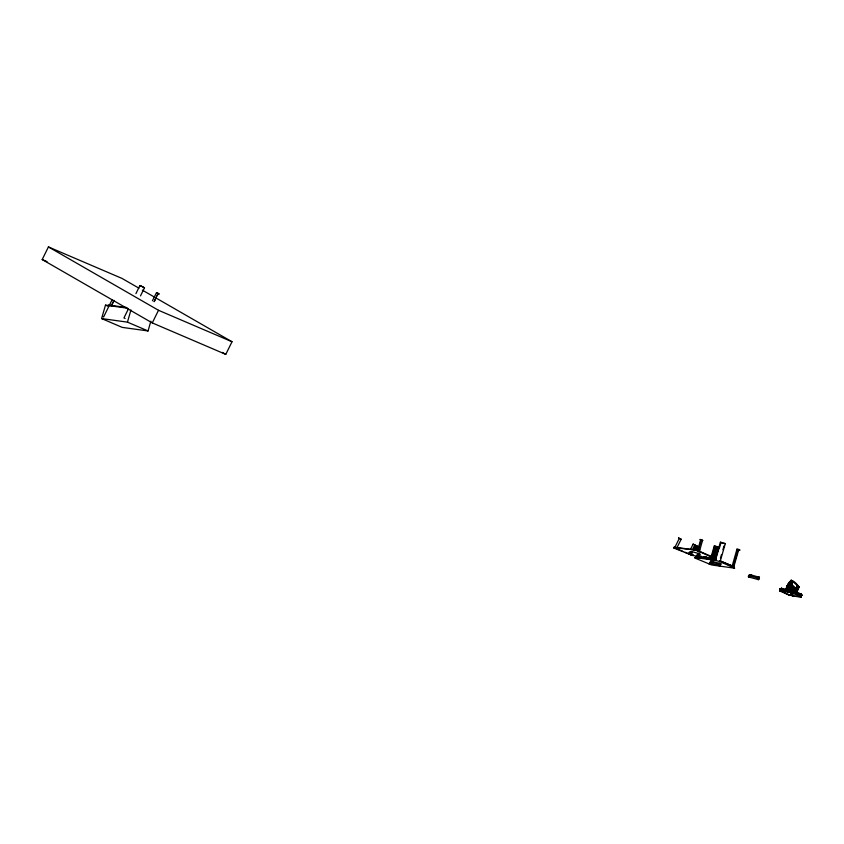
<?xml version="1.0" encoding="UTF-8"?>
<svg xmlns="http://www.w3.org/2000/svg" width="844" height="844" viewBox="0 0 844 844"><rect width="100%" height="100%" fill="white"/><g stroke="black" fill="none" stroke-linecap="round" stroke-linejoin="round"><path stroke-width="1.27" d="M798.055 588.69L796.683 591.338L798.245 587.857L797.137 590.589L787.769 587.034L786.028 589.513L787.853 584.713L790.364 581.527L789.435 582.233L789.34 584.544C791.45 578.52 786.323 586.506 786.186 589.65L787.241 586.116L789.699 581.854L791.472 580.387L799.057 587.076L798.603 586.496L799.099 587.435L796.24 592.435M790.353 595.463L780.721 591.169L788.718 594.925L792.716 595.674L790.944 595.273M780.742 591.538C776.976 588.405 791.651 595.474 791.028 589.872L790.364 592.372L801.399 596.697L801.156 594.134L801.8 595.294L801.125 594.102L801.747 595.199L790.955 590.652L780.194 589.059L781.755 588.458L792.505 590.336L800.829 593.902L801.716 595.157L800.893 597.077L792.643 595.991L801.378 596.719M781.755 588.458L780.637 589.038L781.66 588.447L780.637 589.038L779.951 591.116C776.206 588.69 805.83 594.714 800.513 596.761M690.941 551.849C690.213 553.485 690.635 550.889 691.721 552.081C692.956 555.363 691.436 549.518 689.042 552.598M712.937 562.125C714.013 563.075 709.519 561.408 712.589 561.977M791.134 580.345L791.746 580.493L790.997 580.356L789.404 584.069L789.931 581.569L788.697 585.166L796.409 590.23L797.147 590.557L797.348 589.808M791.851 584.47L790.005 582.845L796.451 588.785L798.002 589.355L796.63 591.56L796.704 590.357L787.42 587.224L789.034 584.417M792.79 593.195L793.043 590.547L792.653 593.142L792.79 590.441L792.347 593.015L792.801 591.254L792.505 590.336L792.02 592.899L792.199 590.23L791.493 592.72L791.872 590.125L790.744 592.477L791.377 589.967L791.345 590.768M788.802 583.763L786.028 589.513C787.969 580.946 788.655 588.31 795.438 589.798C798.086 591.834 796.557 592.783 797.474 592.551L795.154 590.768L787.357 588.658L785.764 589.239L786.914 588.627M789.362 584.006C789.931 578.414 786.787 588.416 790.406 581.927M791.144 590.705L791.197 589.914L790.754 592.087M786.502 588.089L786.281 588.616L788.549 584.85L786.091 589.587L786.629 587.814L786.249 589.682L787.051 589.017M788.686 584.786L788.94 584.206L788.781 584.892M798.171 587.002C799.12 587.74 795.639 584.28 797.654 587.245M718.349 565.322L719.457 565.586L718.508 564.794M788.992 584.354L789.499 582.128M792.178 594.345L791.334 594.134L792.78 594.387L791.102 594.081L791.841 594.303M786.787 587.097L787.8 587.297C787.769 584.312 784.656 593.627 788.285 587.677C790.638 585.124 787.663 583.257 790.459 581.548M788.581 584.955L787.441 585.778L786.397 589.766L786.65 587.477L796.514 590.272L797.401 589.365L797.116 590.621L798.382 588.173L798.097 588.616M786.545 588.996L786.576 588.447L786.249 589.682M786.946 589.059L786.481 589.798M786.629 587.814L795.417 589.851L795.396 591.644L796.609 592.077L796.261 591.138C795.997 588.922 788.401 581.189 787.346 585.747M788.908 585.346L788.138 587.424L786.386 588.5L788.707 585.303C787.927 583.826 788.254 583.805 788.845 585.071L788.212 584.797M748.86 577.022L749.989 574.659L758.978 577.169L759.146 578.699L758.229 579.585L748.86 577.022L749.662 574.627L750.601 575.186M797.264 590.367L796.704 590.357L798.171 588.184M758.387 579.606L759.062 577.212L759.146 578.657M791.514 595.421L792.495 595.969M786.587 587.973L788.486 584.481M791.704 592.382L792.199 590.23M787.958 587.624L786.671 589.281L787.357 588.658C786.028 584.66 787.874 588.173 789.404 582.413L788.074 584.364M697.513 558.032L698.315 554.898L698.621 555.711L697.228 555.099M718.096 564.995L719.468 565.575L717.906 564.942M791.777 588.764L796.514 590.272L787.188 586.306L787.41 585.62L787.114 586.654L788.507 584.66L788.423 585.62L795.47 589.745L796.346 588.69L795.227 591.591L795.713 589.882L787.874 585.715L788.602 584.607L787.536 585.398L788.655 584.586L788.37 585.894M797.401 585.979L796.852 586.654L797.432 586M697.693 554.919C699.665 554.951 697.925 556.407 697.471 554.846M719.067 564.963L719.31 565.406M691.764 552.567L691.721 552.081M787.832 584.913L788.686 585.968C787.22 585.261 786.808 589.46 786.682 588.141M792.6 587.224L796.514 590.272L789.773 584.523L790.775 583.046L792.252 584.196L791.144 583.183L789.045 585.968M786.65 588.352L786.091 589.587L786.576 588.447M789.161 584.143C789.435 586.844 797.401 589.819 795.417 590.842M711.956 561.777C710.68 562.631 713.296 563.338 712.853 562.072M787.262 587.139L787.811 587.498L787.178 587.382L787.652 586.179L787.399 586.949L795.291 589.798L794.89 591.496L795.291 590.8M789.34 584.544L789.52 582.793M712.832 562.631L711.239 562.188L711.808 562.283M791.915 590.948L792.041 590.178L792.105 591M698.125 555.521L697.292 555.046M789.098 583.953L790.997 580.356M788.57 586.928L786.914 586.833L788.022 585.145L795.533 589.65M797.97 589.386C795.924 588.795 794.615 590.135 791.936 588.342M691.004 552.409L691.753 552.641L690.55 552.25M788.401 584.449C786.26 585.514 789.71 586.717 788.233 585.177M797.264 590.146L797.738 589.418L796.293 590.42M788.032 584.544C790.469 581.231 788.19 583.299 789.541 583.921M779.845 590.705L780.299 589.038L781.417 588.447L780.447 589.028C779.761 593.385 779.086 588.437 781.27 588.479L780.099 589.154L781.565 588.827L780.637 589.566M788.581 585.546L787.895 585.441L788.707 584.586L787.726 585.103M791.535 590.821L791.714 590.072L791.725 590.884M789.456 583.046L789.488 583.626L789.203 582.539M787.705 586.285L788.612 584.586L787.937 585.43M781.27 588.627L780.109 589.123L781.238 588.49L780.109 589.186L781.238 588.49L780.531 589.513M787.652 585.43L787.315 586.19L788.528 584.797L787.336 586.084M796.641 591.549L797.221 592.372L796.282 591.285L797.126 590.61M786.038 589.534L786.386 588.764M150.865 321.184L148.048 330.953L122.222 327.388L101.607 318.568L105.489 305.138L127.623 308.197M126.547 307.511L109.34 305.127L108.254 305.633M101.607 318.568L127.444 322.134L130.968 309.927M673.67 547.861C675.168 548.41 673.47 547.577 674.852 547.186L694.76 549.95L699.275 551.237L694.654 549.455A52.423 38.634 -60.1 0 1 695.224 548.326L695.467 547.798L699.824 549.95L695.54 547.84M674.556 547.693L674.957 547.207L677.046 548.136M689.822 552.936L689.147 552.293M691.141 551.902L690.582 552.366M692.407 554.919L693.388 555.099L692.977 555.574L713.781 558.317M693.124 555.057L691.183 554.93M674.704 547.703L694.601 549.919M713.802 558.19L697.292 550.552M697.376 551.132L697.418 550.583M694.58 557.567L695.519 557.578L695.762 556.724L716.05 559.699L712.262 559.54M697.893 549.349L700.731 539.516L702.82 540.476L700.731 540.223M734.586 568.191L711.597 564.952L695.519 558.295L695.762 557.43M697.735 550.689L697.693 551.237L697.861 550.657L694.654 549.455M696.279 557.325L716.05 559.699M698.009 551.332L698.051 550.784M698.505 549.613L701.343 539.78M698.21 551.406L698.072 550.742M698.505 551.512L698.273 550.816M697.534 555.447L697.598 554.888M698.695 551.575L698.568 550.932M698.748 551.016L698.874 551.649L699.275 551.237M699.127 551.754L699.191 551.195M699.286 551.818L702.577 540.297M698.326 555.574L698.642 555.035M699.022 553.97L699.898 554.339M699.359 555.352L700.003 554.002M709.034 564.077L709.276 563.222M710.342 559.53L714.246 546.005L719.162 547.397L715.617 559.688M709.604 563.096L711.028 561.06L720.871 563.75L720.628 564.615L719.964 565.849L709.604 563.096L711.028 561.06M710.954 559.614L714.857 546.089M711.682 561.714L711.323 562.336L712.663 562.79M712.473 558.802L716.092 546.268M711.787 562.41L711.882 561.756M713.022 557.694C713.138 556.766 714.71 557.705 713.613 558.359L713.096 557.145L713.634 557.525M713.159 557.757L713.243 557.209M713.338 557.852L713.37 557.272M713.486 557.937L713.539 557.367M712.536 561.956L712.505 562.494M713.338 560.405L717.316 546.617M714.995 559.435L718.55 547.134M695.519 557.578L715.184 560.3L720.396 542.228L722.527 542.692L725.312 543.62L720.101 561.693L734.618 568.065M719.236 548.642L721.019 542.492M717.906 564.868L719.088 564.752M717.738 564.858L718.033 564.436M718.022 565.09L718.128 564.457L717.896 565.153M719.193 564.52C718.212 561.925 720.27 565.332 719.426 563.539M718.771 564.414L719.077 563.423M720.438 558.285L721.504 554.603M722.928 549.687L723.994 545.994M718.845 564.446L719.151 563.444M718.993 564.478L719.299 563.497M719.964 565.849L720.217 564.995M732.275 565.628L736.981 549.149L739.829 550.003M738.215 549.317L733.151 566.873L727.517 564.467M733.615 567.474L738.827 549.402M733.615 568.191L733.858 567.326M748.333 576.747L748.628 575.534C751.297 573.013 748.058 576.494 748.755 576.979M748.459 576.832L749.082 575.861M748.67 576.948L748.839 575.745M749.461 575.808L750.305 575.07M749.63 575.84L750.084 574.669M750.021 575.924L750.485 574.764L749.725 575.861M750.126 575.946L750.211 574.806L751.614 575.313M750.094 577.444L750.421 576.325M750.232 577.475L750.559 576.357M751.571 575.956L751.772 575.27M750.232 575.977L757.3 577.908L757.648 576.716L759.463 577.581M757.3 577.908C758.946 574.469 757.163 580.588 758.271 577.148M758.893 578.478L757.564 577.982L757.912 576.8M757.828 578.066L758.049 576.832L758.081 578.151M757.954 578.108L758.313 576.916M758.323 578.235L758.556 577.001L758.229 579.585M758.439 578.277L759.136 577.328M758.566 579.617L759.21 577.359M780.341 590.42L781.871 588.468L780.616 590.842L780.236 590.41M788.106 587.909L787.357 589.439L787.958 588.795M788.634 590.125L788.264 591.897L789.615 589.545L788.496 590.104L788.127 591.876M788.391 591.528L789.752 589.566L788.94 590.178M788.707 591.581L789.9 589.597L789.108 590.209M788.876 591.612L790.047 589.629L789.277 590.241M789.224 591.686L790.206 589.661L789.045 591.655M789.404 591.728L790.364 589.703L789.805 590.357M789.594 591.771L790.533 589.734L789.995 590.399M789.784 591.823L790.691 589.777L790.184 590.441M795.881 591.802L795.681 589.967M795.808 590.969L796.04 591.855L796.061 590.104M795.934 591.011L796.335 591.971C798.013 584.048 796.536 595.041 797.907 588.637M796.704 590.357L796.388 592.425L797.105 590.578L796.557 591.338M800.165 596.349L800.418 593.701L800.914 594.703L800.291 596.413L801.272 594.872L800.829 593.902L801.663 595.115M800.766 596.202L800.639 593.807L801.272 594.872M801.262 596.771L800.639 597.077L801.367 594.925L800.914 593.944L801.367 594.925M801.135 596.792L801.04 594.028M787.695 587.814L787.937 587.097M797.295 592.414L796.483 591.581M788.465 583.805L788.992 585.409M789.667 581.917L788.781 584.47M788.064 587.656L788.465 587.181M791.144 583.183L789.931 584.681M796.736 590.304L796.282 591.011L797.485 589.766M788.507 584.744L787.389 586.053L788.57 584.586L787.631 585.673L787.948 585.124M787.431 586.949L787.325 587.487M787.937 587.361L788.423 586.211M757.279 578.245C759.716 575.64 755.401 578.646 757.733 578.245M797.675 588.743L796.789 590.389M795.154 590.768L794.89 591.496L788.834 589.84M787.842 587.065L788.127 585.725M790.564 590.547L790.86 589.819L790.374 590.494M788.212 586.928L788.718 586.095M794.71 591.444L795.016 590.726M795.291 589.798L792.126 587.951M788.802 583.267L789.488 583.362M791.187 583.215L791.957 583.774L791.208 584.502M798.624 586.949L797.685 585.979M787.937 586.242L787.99 585.483L788.908 585.567M788.222 586.39L788.307 585.841M787.579 585.261L788.465 585.789L787.441 585.683M157.1 298.628L232.005 341.746L225.77 354.374L152.279 322.914L42.2 259.551L48.424 246.923L121.926 278.383L138.943 288.173M112.178 299.599L103.633 316.943L103.021 316.563M111.176 306.172L114.024 300.39L111.83 304.969M128.52 308.64L123.962 317.893L125.102 318.504M135.926 293.617L139.925 285.525L142.351 286.591L144.493 287.793L140.505 295.885M152.426 300.759L156.509 292.625L159.073 293.965L156.509 292.625M154.019 301.667L158.007 293.575M154.357 301.498L156.066 298.037M157.206 295.727L158.345 293.406M152.279 322.914L158.503 310.286L48.424 246.923M674.957 547.207L679.262 538.472L678.555 538.018M676.804 547.999L681.192 539.221L678.544 537.923M690.487 549.423L693.124 544.095L697.693 546.363L696.184 549.433M692.502 549.476L694.707 545.002L693.124 544.095M693.694 549.94L695.846 545.572L697.693 546.363M711.017 556.998L712.051 554.898L714.646 556.175M714.435 556.112L713.644 556.207L713.897 555.69M787.747 585.514L788.612 584.586M797.242 589.703L797.137 590.23L797.432 589.545M787.283 586.253L789.077 584.47L788.359 585.63L788.686 584.997M720.28 564.879L720.871 563.75M797.854 587.403C800.576 586.506 790.554 577.686 791.746 581.875M788.623 586.042L788.76 585.23M797.369 589.481L797.19 588.669M797.474 589.576L797.622 588.679M791.967 582.096L792.716 581.147L792.073 582.149M788.623 584.702L788.391 585.251M788.95 585.673L789.193 584.607M791.535 594.144L790.722 593.881L792.643 594.25M797.274 588.732L797.612 589.344M797.348 588.785L796.314 590.167M791.862 581.959L792.474 581.02M790.754 590.6L791.197 589.914M788.834 585.282C789.456 583.225 800.587 594.176 792.347 587.572M787.23 586.622L786.924 587.16L789.277 583.774M790.353 595.115L788.233 594.387M787.441 588.679L786.798 589.312L788.212 587.941M786.893 587.097L787.61 587.034M788.328 585.599L789.066 584.744L788.465 585.493M788.043 585.441L788.707 584.586L788.159 585.388M788.296 585.557L788.982 584.702L788.001 586.274M788.233 585.504L788.908 584.66M790.459 581.199L789.857 581.78M796.092 590.04L796.926 589.249M790.533 581.21L791.704 580.524M789.203 583.837L790.596 582.191L789.203 583.921M791.092 581.432L791.957 580.598M789.499 584.217L790.047 583.088M789.625 584.375L790.364 583.362L790.659 583.826M792.4 582.117L791.925 581.168L792.738 581.727M791.429 584.143L790.501 583.52M791.398 584.597L791.936 583.911M791.83 584.533L792.105 583.911M797.77 587.329L798.656 586.633M795.765 589.808L796.82 589.186M795.871 589.893L796.704 589.112M786.935 589.334L787.547 588.69M792.041 594.345L790.701 593.828L792.083 594.271M791.06 593.986L791.809 594.208M791.566 593.912L790.786 593.923M791.239 593.807L791.524 593.881M787.273 588.648L785.912 589.207M697.102 554.993L697.429 555.31M789.446 590.272L790.206 589.661M791.524 594.165L792.273 594.113M780.362 589.418L781.491 588.447L780.447 589.028M797.981 586.886L797.211 586.39L798.086 587.013M780.985 589.07L781.987 588.49L780.742 590.853M780.637 589.038L781.66 588.447L780.531 589.028M781.238 588.595L780.099 589.154M781.354 588.458L780.236 589.049M108.359 305.127L109.34 305.127M699.76 539.516L700.731 539.516M739.787 550.13L738.901 550.13M787.547 587.614L786.703 588.184L787.178 587.793M673.691 547.703L674.419 547.672M699.423 555.025L698.864 554.962M788.897 585.019L789.467 585.293M697.534 554.339L698.558 554.624L697.534 554.371M718.339 564.214L719.352 564.53M711.481 561.693L713.106 562.326M719.573 563.676L718.856 563.37M757.258 576.874L757.849 576.937M801.452 595.41L801.178 594.187L800.534 594.25M796.609 591.338L796.736 592.129M713.634 556.207L714.393 556.175L712.051 554.898M736.981 549.149L738.215 549.855M723.466 543.367L725.312 543.62M711.038 556.818L712.948 557.082L699.433 551.301M698.579 555.816L701.174 556.175M703.78 556.534L706.375 556.892M710.268 557.43L712.864 557.789M701.195 558.011L703.653 558.348M707.346 558.855L709.804 559.192M719.732 560.743L733.858 566.619L720.86 561.228M715.934 565.026L718.392 565.374M715.184 560.3L720.101 561.693M758.123 577.148L757.49 576.979M692.713 555.531L674.103 548.157M718.655 547.323L717.031 546.944M697.207 548.737L695.298 548.326L697.555 548.885M691.12 551.438L699.117 553.622M710.775 561.925L720.628 564.615M691.911 552.936L690.93 552.63M691.953 552.377L690.656 551.839M715.522 546.49L714.246 546.005M691.785 552.103L692.312 552.43M722.527 543.125L720.396 542.228M690.867 554.814L689.02 554.075M681.182 539.295L679.262 538.472M42.2 259.551L47.021 261.608M158.503 310.286L232.005 341.746M721.884 562.051L725.26 563.497M695.762 556.724L696.384 556.987M677.11 548.864L682.733 551.28M684.99 552.24L688.366 553.685M105.489 305.138L107.779 306.119M127.444 322.134L148.048 330.953M144.493 287.793L139.925 285.525M695.519 558.295L694.517 557.705M695.846 545.572L694.781 545.045M142.351 290.136L154.832 297.32M222.373 352.412L225.77 354.374M797.401 592.488L796.82 591.433L797.358 592.446M801.04 594.767L800.534 593.754L800.914 594.703M793.265 591.433L792.917 590.494L793.117 591.37M792.97 591.317L792.653 590.389L792.801 591.254M796.156 591.095L796.472 592.024L796.261 591.138M792.632 591.19L792.358 590.283L792.463 591.127M795.681 590.927L795.723 591.749M796.24 587.941L797.084 588.616L796.261 587.92M787.642 588.722L787.209 589.407L787.747 588.743M801.178 594.208L801.747 595.368L801.156 594.229M781.354 588.701L780.236 589.334L781.354 588.701M786.998 588.616L786.049 589.207L787.051 588.616M673.902 547.186L673.945 547.165M690.181 553.305L691.183 553.611L690.202 553.305M710.986 563.18L711.988 563.486L710.986 563.18M748.818 576.642L749.704 576.874L748.818 576.642M690.825 554.529L689.442 554.097L690.761 554.508M797.496 592.615L796.873 591.496L797.496 592.615"/></g></svg>
